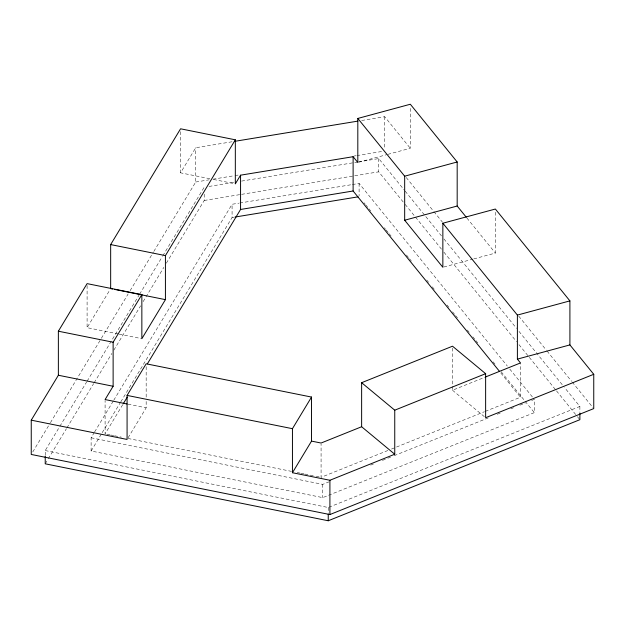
<?xml version="1.0" encoding="UTF-8"?>
<svg xmlns="http://www.w3.org/2000/svg" width="625" height="625" viewBox="0 0 625 625"><rect width="100%" height="100%" fill="white"/><g stroke="black" fill="none" stroke-linecap="round" stroke-linejoin="round"><path stroke-width="0.47" stroke-dasharray="3.12 2.34" d="M118.25 333.938L87.094 327.664L110.164 289.445M209.836 178.719L180.57 172.828L195.727 147.734L232.18 141.75M32.766 451.945L49.914 423.531M50.422 422.703L100.875 339.133M101.375 338.297L128.117 294.008M130.133 290.664L153.344 252.219M153.852 251.383L195.727 182.023L195.727 147.734M45.227 455.289L45.227 450.555L59.359 427.148M59.867 426.312L86.617 382.008M87.117 381.172L139.102 295.062M139.609 294.227L162.32 256.609M162.828 255.773L204.211 187.219M45.227 463.805L47.75 459.625M48.258 458.789L66.43 428.695M66.93 427.859L93.68 383.555M94.188 382.719L111.852 353.453M113.867 350.109L140.617 305.805M143.141 301.625L163.836 267.352M166.359 263.172L204.211 200.469L204.211 193.844M531.648 400.477L534.359 399.383L534.359 412.633L322.75 497.625L91.117 451.008L91.117 437.758L94.133 432.758M94.641 431.922L113.266 401.07M113.766 400.234L232.078 204.273L238.812 203.172M91.117 451.008L101.688 433.5M102.188 432.664L120.312 402.648M120.82 401.813L232.078 217.523L232.078 204.273M122.719 404.664L105.094 433.859L105.094 400.516M128.086 437.781L146.164 407.828L146.164 401.133M452.516 386.414L452.516 390.242L484.719 377.305M387.852 450.508L321.078 477.328L321.078 443.984M391.461 449.055L484.398 411.727M485.297 411.367L520.492 397.234L520.492 362.938M91.117 437.758L322.75 484.375L329.078 481.828M370.68 465.125L373.391 464.031M382.438 460.398L386.953 458.586M387.859 458.219L390.57 457.133M394.188 455.68L488.242 417.906M497.281 414.273L501.805 412.461M510.852 408.828L513.562 407.734M519.891 405.195L525.32 403.016M45.227 450.555L328.242 507.508L579.883 406.445L564.5 387.492M358.75 162.227L386.875 154.617M387.812 154.367L410.32 148.281L410.32 106.156M443.789 267.023L472.859 259.156M473.797 258.906L495.367 253.07L495.367 211.906M361.68 120.492L384.703 116.719L410.32 148.281M195.727 182.023L209.156 179.82M212.992 179.188L234.094 175.727M235.055 175.57L238.891 174.938M354.008 156.047L355.93 155.734M356.883 155.578L382.789 151.328M209.008 186.438L233.938 182.344M241.609 181.086L357.633 162.039M358.586 161.883L378.727 158.578L404.562 190.414M204.211 200.469L240.648 194.492M241.609 194.336L378.727 171.828L404.562 203.664M239.773 203.016L351.398 184.695M352.367 184.531L359.102 183.43L507.305 366.047M232.078 217.523L234 217.211M213.617 179.477L235.328 183.852M119.195 334.125L141.852 338.688M128.016 404.18L146.164 407.828M107.008 434.242L109.875 434.82M110.828 435.016L113.695 435.594M114.648 435.781L121.336 437.133M128.031 438.477L291.445 471.359M297.18 472.516L300.047 473.094M301.008 473.289L303.875 473.859M304.828 474.055L315.344 476.172M316.297 476.359L319.164 476.938M452.516 390.242L485.633 417.727M466.875 217.969L495.367 253.07M406.227 177.523L433.273 210.859M433.891 211.617L442.5 222.227M518.742 316.164L546.406 350.258M547.023 351.016L571.617 381.32M572.234 382.078L593.133 407.836M405.18 191.172L441.469 235.898M443.93 238.93L516.523 328.367M518.984 331.398L563.891 386.734M405.18 204.422L441.469 249.148M443.93 252.18L516.523 341.617M518.984 344.648L555.891 390.133M556.508 390.891L576.805 415.906M577.422 416.664L579.883 419.695M509.766 369.078L532.516 397.109M364.016 202.742L365.25 204.258M365.867 205.016L368.32 208.047M368.938 208.805L370.781 211.078M384.312 227.75L385.539 229.258M386.156 230.016L388.617 233.047M389.234 233.805L391.078 236.078M406.453 255.023L408.914 258.055M409.523 258.812L411.367 261.086M426.742 280.031L428.586 282.305M432.281 286.852L434.742 289.883M447.039 305.039L448.883 307.305M452.57 311.852L455.031 314.883M455.648 315.641L457.492 317.914M467.328 330.039L469.172 332.312M472.867 336.859L475.328 339.891M475.938 340.648L477.781 342.922M493.156 361.867L495 364.141M501.156 371.719L524.523 400.508M525.133 401.266L534.359 412.633M500.805 372.969L520.492 397.234M579.883 406.445L579.883 412.125M452.516 348.117L452.516 385.453M384.703 116.719L384.703 149.102M378.727 158.578L378.727 171.828M359.102 183.43L359.102 195.734M328.242 507.508L328.242 513.188M322.75 484.375L322.75 497.625M180.57 131.664L180.57 172.828M146.164 366.664L146.164 397.305M87.094 285.539L87.094 327.664"/><path stroke-width="0.94" d="M466.273 217.219L457.18 206.023L457.18 161.984L410.32 104.242L357.812 118.445L404.672 176.188L404.672 220.227L442.852 267.273L442.852 223.234L495.367 209.031L569.906 300.883L569.906 344.914L593.75 374.297L593.75 408.594L329.914 514.555L31.25 454.453L31.25 420.164L58.367 375.25L58.367 331.211L87.094 283.625L141.852 294.648L141.852 338.688L165.422 299.641L165.422 255.602L235.328 139.812L180.57 128.797L110.664 244.578L110.664 288.617L112.555 289M127.062 403.984L105.094 399.562L113.125 386.266L113.125 342.234L141.852 294.648M357.812 118.445L357.812 162.484L353.117 156.703L240.562 175.18L235.328 183.852L235.328 139.812M31.25 420.164L127.078 439.445L127.078 395.406L146.164 363.797L311.531 397.07L311.531 441.109L292.445 472.727L329.914 480.266L394.75 454.227L394.75 410.188L361.633 382.703L452.516 346.203L485.633 373.688L485.633 417.727L593.75 374.297M123.227 403.828L127.25 397.156M147.398 363.789L240.562 209.469L240.562 175.18M292.445 472.727L292.445 428.688L311.531 397.07M394.75 410.188L485.633 373.688M394.75 454.227L361.633 426.742L321.078 443.031L311.531 441.109M485.609 376.945L520.492 362.938L517.391 359.117L517.391 315.086L442.852 223.234M45.227 456.234L45.227 463.805L328.242 520.758L579.883 419.695L579.883 413.07M404.672 176.188L457.18 161.984M404.672 220.227L457.18 206.023M517.391 315.086L569.906 300.883M517.391 359.117L569.906 344.914M235.055 141.273L357.844 121.125M240.562 209.469L353.117 191L499.57 371.453M234.961 217.055L358.141 196.836M110.664 244.578L165.422 255.602M114.445 289.375L165.422 299.641M58.367 331.211L113.125 342.234M58.367 375.25L113.125 386.266M127.078 395.406L292.445 428.688M361.633 382.703L361.633 426.742M353.117 156.703L353.117 191M329.914 480.266L329.914 514.555M328.242 514.133L328.242 520.758"/></g></svg>
